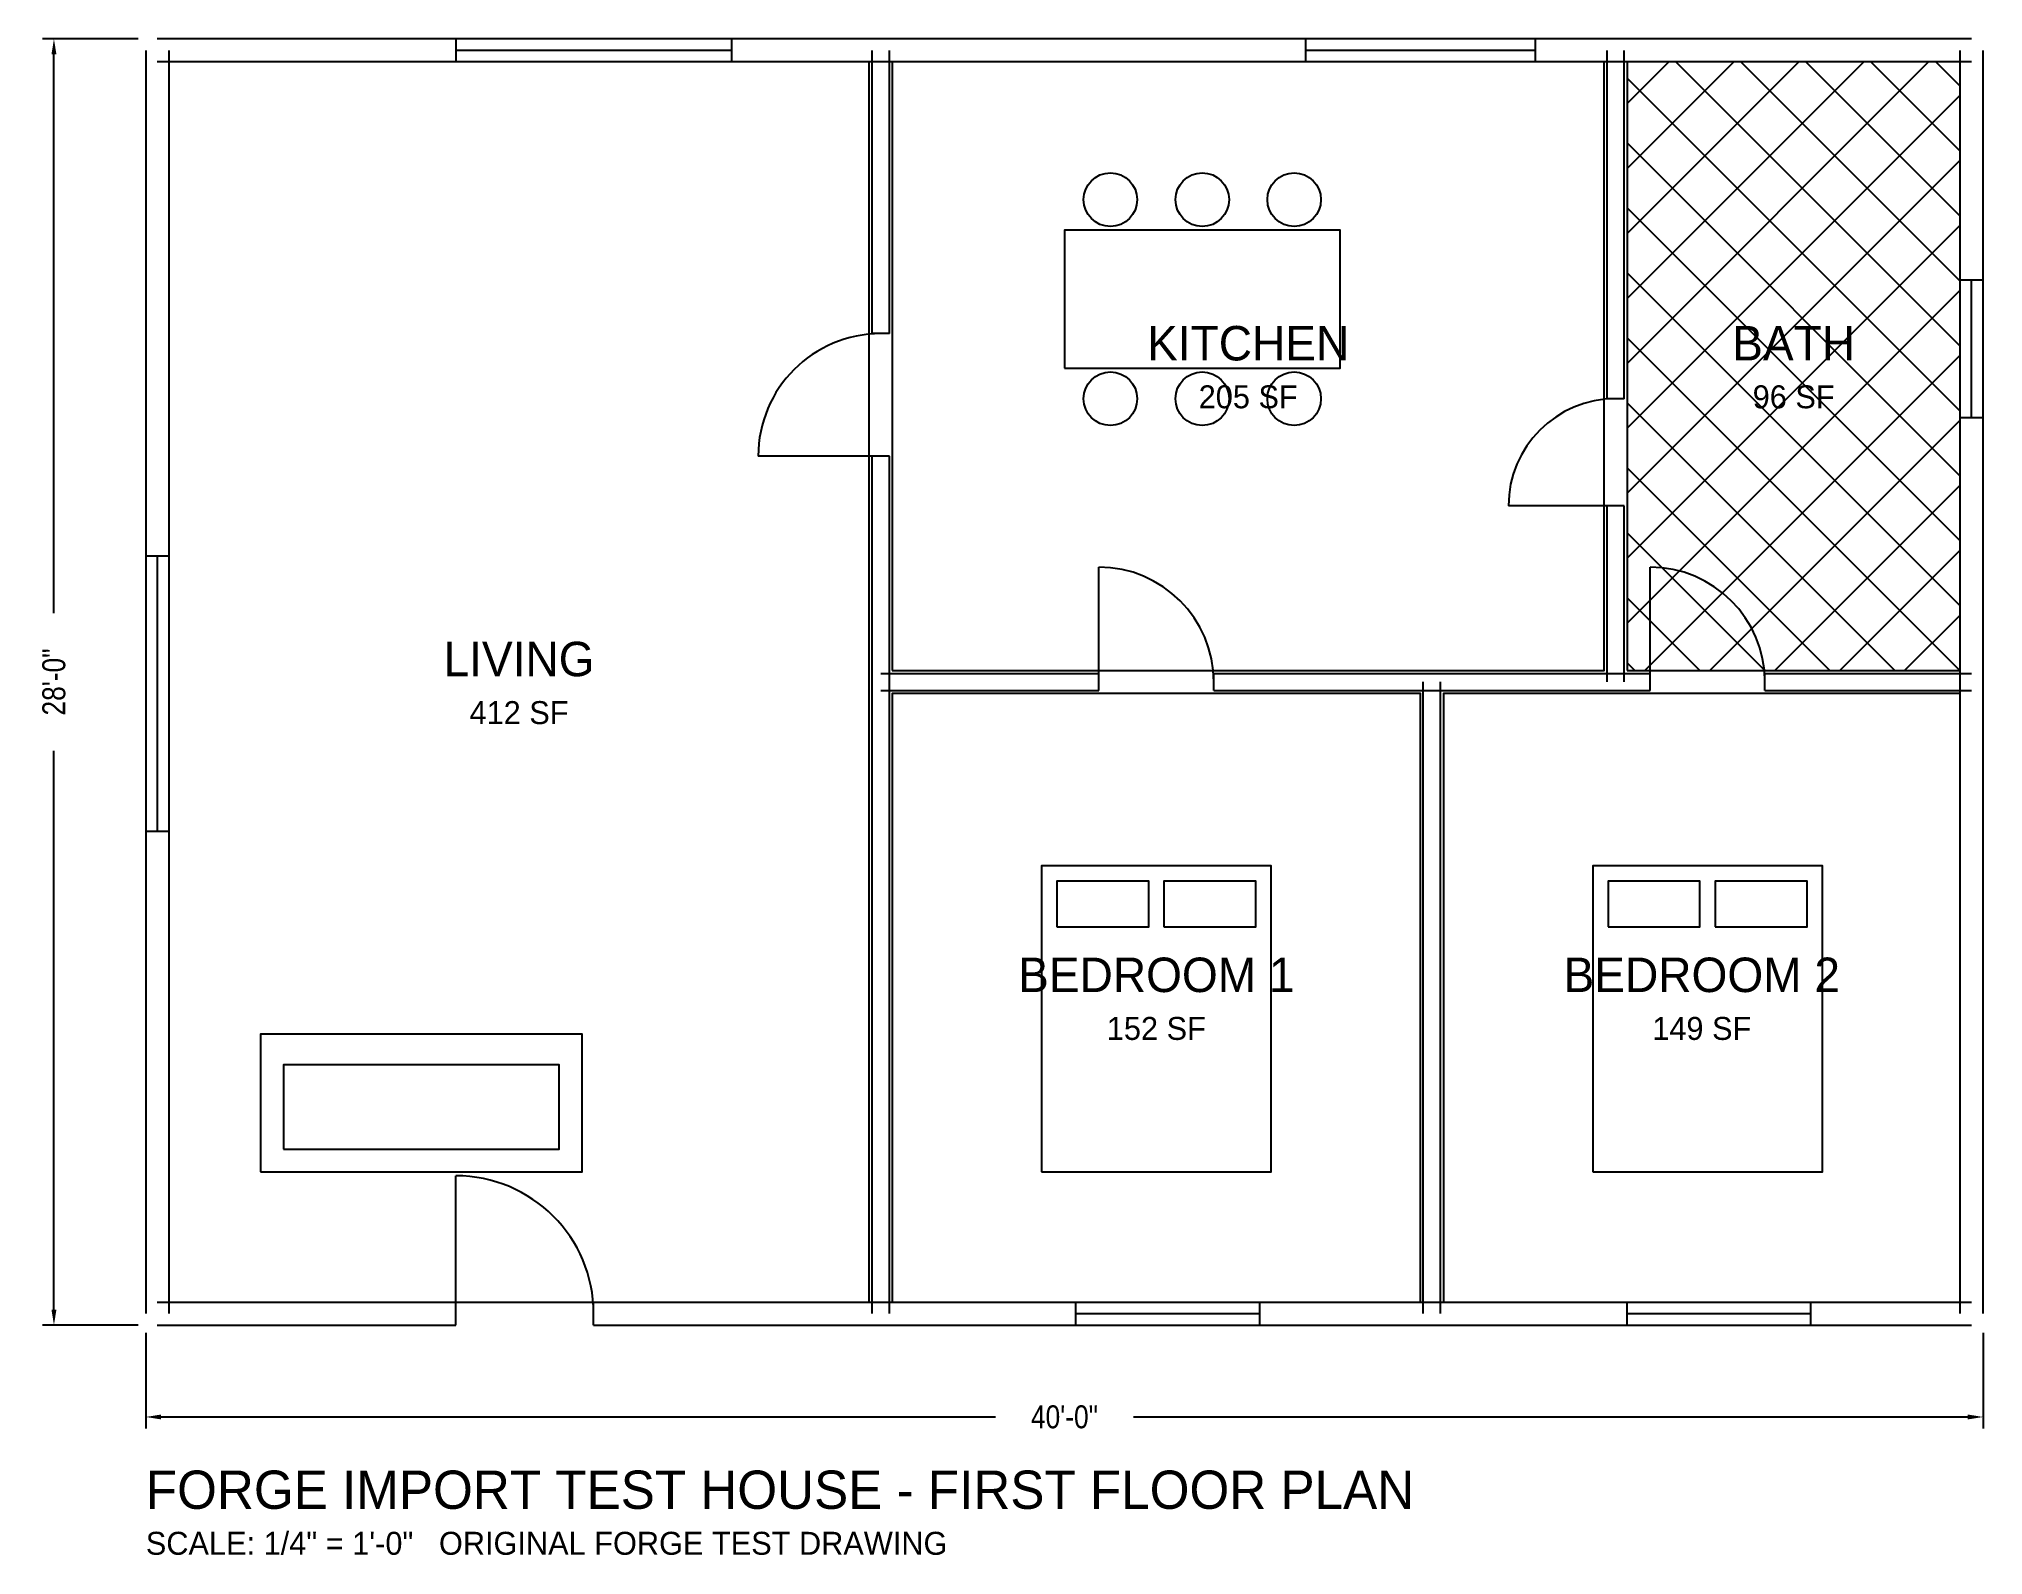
# Model space of a CAD drawing. Header units: inches. Extents: x -28 to 480, y -60 to 336.
import ezdxf
from ezdxf.enums import TextEntityAlignment as Align

# ---------------------------------------------------------------- set-up
doc = ezdxf.new("R2010")
doc.units = ezdxf.units.IN
doc.header["$MEASUREMENT"] = 0
for name, color, linetype in [('A-ANNO-TTLB', 7, 'Continuous'), ('A-AREA', 8, 'Continuous'), ('A-AREA-IDEN', 2, 'Continuous'), ('A-DIMS', 1, 'Continuous'), ('A-DOOR', 3, 'Continuous'), ('A-FLOR-PATT', 9, 'Continuous'), ('A-FURN', 6, 'Continuous'), ('A-GLAZ', 5, 'Continuous'), ('A-WALL', 7, 'Continuous')]:
    doc.layers.add(name, color=color, linetype=linetype)
doc.styles.add('OpenSansCondensed-Light', font='OpenSansCondensed-Light.ttf')
doc.dimstyles.get("Standard").update_dxf_attribs({"dimtxt": 2.5, "dimasz": 2.5, "dimexe": 1.25, "dimexo": 0.625, "dimtad": 1, "dimcen": 2.5, "dimazin": 3, "dimtfac": 1, "dimtmove": 0, "dimatfit": 3})

# ---------------------------------------------------------------- blocks, each defined once
blk = doc.blocks.new('_CLOSEDFILLED')
at = {"color": 0, "linetype": 'BYBLOCK'}
blk.add_solid([(-1, 0.16), (0, 0), (-1, -0.16)], dxfattribs=at)
blk = doc.blocks.new('*D1')
for p, q in [((0, -2), (0, -27)), ((480, -2), (480, -27)), ((4, -24), (222, -24)), ((258, -24), (476, -24))]:
    blk.add_line(p, q)
at = {"layer": 'Defpoints'}
for p in [(0, 0), (480, 0), (0, -24)]:
    blk.add_point(p, dxfattribs=at)
at = {"layer": 'A-DIMS', "xscale": 4, "yscale": 4, "rotation": 180}
blk.add_blockref('_CLOSEDFILLED', (0, -24), dxfattribs=at)
at = {"layer": 'A-DIMS', "xscale": 4, "yscale": 4}
blk.add_blockref('_CLOSEDFILLED', (480, -24), dxfattribs=at)
at = {"layer": 'A-DIMS', "insert": (240, -24), "char_height": 6, "attachment_point": 5, "style": 'OpenSansCondensed-Light'}
blk.add_mtext('40\'-0"', dxfattribs=at)
blk = doc.blocks.new('*D2')
for p, q in [((-2, 336), (-27, 336)), ((-24, 186), (-24, 332)), ((-24, 4), (-24, 150)), ((-2, 0), (-27, 0))]:
    blk.add_line(p, q)
at = {"layer": 'Defpoints'}
for p in [(0, 336), (-24, 0), (0, 0)]:
    blk.add_point(p, dxfattribs=at)
at = {"layer": 'A-DIMS', "xscale": 4, "yscale": 4}
for p, rotation in [((-24, 336), 90), ((-24, 0), 270)]:
    blk.add_blockref('_CLOSEDFILLED', p, dxfattribs=dict(at, rotation=rotation))
at = {"layer": 'A-DIMS', "insert": (-24, 168), "char_height": 6, "attachment_point": 5, "rotation": 90, "style": 'OpenSansCondensed-Light'}
blk.add_mtext('28\'-0"', dxfattribs=at)
blk = doc.blocks.new('FURN-BED-QUEEN')
for points in [[(0, 0), (60, 0), (60, 80), (0, 80)], [(4, 64), (28, 64), (28, 76), (4, 76)], [(32, 64), (56, 64), (56, 76), (32, 76)]]:
    blk.add_lwpolyline(points, close=True)
blk = doc.blocks.new('FURN-SOFA')
for points in [[(0, 0), (84, 0), (84, 36), (0, 36)], [(6, 6), (78, 6), (78, 28), (6, 28)]]:
    blk.add_lwpolyline(points, close=True)
blk = doc.blocks.new('FURN-TABLE-6')
blk.add_lwpolyline([(0, 0), (72, 0), (72, 36), (0, 36)], close=True)
for centre in [(12, 44), (36, 44), (60, 44), (12, -8), (36, -8), (60, -8)]:
    blk.add_circle(centre, 7)

msp = doc.modelspace()

# ---------------------------------------------------------------- hatches: boundary and pattern name
at = {"layer": 'A-FLOR-PATT'}
h = msp.add_hatch(dxfattribs=at)
h.set_pattern_fill('ANSI37', scale=96)
h.paths.add_polyline_path([(387, 171), (474, 171), (474, 330), (387, 330)])

# ---------------------------------------------------------------- linework, layer by layer
at = {"layer": 'A-AREA'}
for points in [[(6, 6), (189, 6), (189, 330), (6, 330)], [(195, 171), (381, 171), (381, 330), (195, 330)], [(387, 171), (474, 171), (474, 330), (387, 330)], [(195, 6), (333, 6), (333, 165), (195, 165)], [(339, 6), (474, 6), (474, 165), (339, 165)]]:
    msp.add_lwpolyline(points, close=True, dxfattribs=at)
at = {"layer": 'A-DOOR'}
for p, q in [((192, 227), (160, 227)), ((384, 214), (356, 214)), ((249, 168), (249, 198)), ((393, 168), (393, 198)), ((81, 3), (81, 39))]:
    msp.add_line(p, q, dxfattribs=at)
for centre, radius, start, end in [((192, 227), 32, 90, 180), ((384, 214), 28, 90, 180), ((249, 168), 30, 0, 90), ((393, 168), 30, 0, 90), ((81, 3), 36, 0, 90)]:
    msp.add_arc(centre, radius, start, end, dxfattribs=at)
at = {"layer": 'A-GLAZ'}
for p, q in [((153, 336), (81, 336)), ((363, 336), (303, 336)), ((153, 333), (81, 333)), ((363, 333), (303, 333)), ((153, 330), (81, 330)), ((363, 330), (303, 330)), ((474, 237), (474, 273)), ((477, 237), (477, 273)), ((480, 237), (480, 273)), ((0, 201), (0, 129)), ((3, 201), (3, 129)), ((6, 201), (6, 129)), ((243, 6), (291, 6)), ((387, 6), (435, 6)), ((243, 3), (291, 3)), ((243, 0), (291, 0)), ((387, 3), (435, 3)), ((387, 0), (435, 0))]:
    msp.add_line(p, q, dxfattribs=at)
at = {"layer": 'A-WALL'}
for p, q in [((81, 336), (3, 336)), ((81, 336), (81, 330)), ((303, 336), (153, 336)), ((153, 336), (153, 330)), ((303, 336), (303, 330)), ((477, 336), (363, 336)), ((363, 336), (363, 330)), ((0, 333), (0, 201)), ((6, 333), (6, 201)), ((189.75, 259), (189.75, 333)), ((194.25, 259), (194.25, 333)), ((381.75, 242), (381.75, 333)), ((386.25, 242), (386.25, 333)), ((474, 273), (474, 333)), ((480, 273), (480, 333)), ((81, 330), (3, 330)), ((303, 330), (153, 330)), ((477, 330), (363, 330)), ((480, 273), (474, 273)), ((194.25, 259), (189.75, 259)), ((386.25, 242), (381.75, 242)), ((474, 3), (474, 237)), ((480, 237), (474, 237)), ((480, 3), (480, 237)), ((189.75, 3), (189.75, 227)), ((194.25, 227), (189.75, 227)), ((194.25, 3), (194.25, 227)), ((381.75, 168), (381.75, 214)), ((386.25, 214), (381.75, 214)), ((386.25, 168), (386.25, 214)), ((0, 201), (6, 201)), ((192, 170.25), (249, 170.25)), ((249, 165.75), (249, 170.25)), ((279, 170.25), (393, 170.25)), ((279, 165.75), (279, 170.25)), ((333.75, 3), (333.75, 168)), ((338.25, 3), (338.25, 168)), ((393, 165.75), (393, 170.25)), ((423, 170.25), (477, 170.25)), ((423, 165.75), (423, 170.25)), ((192, 165.75), (249, 165.75)), ((279, 165.75), (393, 165.75)), ((423, 165.75), (477, 165.75)), ((0, 129), (0, 3)), ((0, 129), (6, 129)), ((6, 129), (6, 3)), ((3, 6), (81, 6)), ((81, 0), (81, 6)), ((117, 6), (243, 6)), ((117, 0), (117, 6)), ((243, 0), (243, 6)), ((291, 6), (387, 6)), ((291, 0), (291, 6)), ((387, 0), (387, 6)), ((435, 6), (477, 6)), ((435, 0), (435, 6)), ((3, 0), (81, 0)), ((117, 0), (243, 0)), ((291, 0), (387, 0)), ((435, 0), (477, 0))]:
    msp.add_line(p, q, dxfattribs=at)

# ---------------------------------------------------------------- block references
at = {"layer": 'A-FURN'}
for name, p in [('FURN-TABLE-6', (240, 250)), ('FURN-BED-QUEEN', (234, 40)), ('FURN-BED-QUEEN', (378, 40)), ('FURN-SOFA', (30, 40))]:
    msp.add_blockref(name, p, dxfattribs=at)

# ---------------------------------------------------------------- texts
at = {"layer": 'A-ANNO-TTLB'}
for s, height, p in [('FORGE IMPORT TEST HOUSE - FIRST FLOOR PLAN', 10, (0, -48)), ('SCALE: 1/4" = 1\'-0"   ORIGINAL FORGE TEST DRAWING', 6, (0, -60))]:
    msp.add_text(s, height=height, dxfattribs=at).set_placement(p)
at = {"layer": 'A-AREA-IDEN'}
for s, height, p in [('KITCHEN', 9, (288, 256.5)), ('BATH', 9, (430.5, 256.5)), ('205 SF', 6, (288, 242.5)), ('96 SF', 6, (430.5, 242.5)), ('LIVING', 9, (97.5, 174)), ('412 SF', 6, (97.5, 160)), ('BEDROOM 1', 9, (264, 91.5)), ('BEDROOM 2', 9, (406.5, 91.5)), ('152 SF', 6, (264, 77.5)), ('149 SF', 6, (406.5, 77.5))]:
    msp.add_text(s, height=height, dxfattribs=at).set_placement(p, align=Align.MIDDLE_CENTER)

# ---------------------------------------------------------------- dimensions: what is measured, and where the dimension line sits
at = {"layer": 'A-DIMS'}
dim = msp.add_linear_dim(base=(-24, 0), p1=(0, 0), p2=(0, 336), angle=90, text='28\'-0"', dimstyle='Standard', override={"dimtxt": 6, "dimasz": 4, "dimexe": 3, "dimexo": 2, "dimlfac": 1, "dimlunit": 4}, dxfattribs=at)
dim.commit()
dim.dimension.update_dxf_attribs({"geometry": '*D2', "text_midpoint": (-24, 168)})
dim = msp.add_linear_dim(base=(0, -24), p1=(0, 0), p2=(480, 0), text='40\'-0"', dimstyle='Standard', override={"dimtxt": 6, "dimasz": 4, "dimexe": 3, "dimexo": 2, "dimlfac": 1, "dimlunit": 4}, dxfattribs=at)
dim.commit()
dim.dimension.update_dxf_attribs({"geometry": '*D1', "text_midpoint": (240, -24)})

doc.saveas('drawing.dxf')
